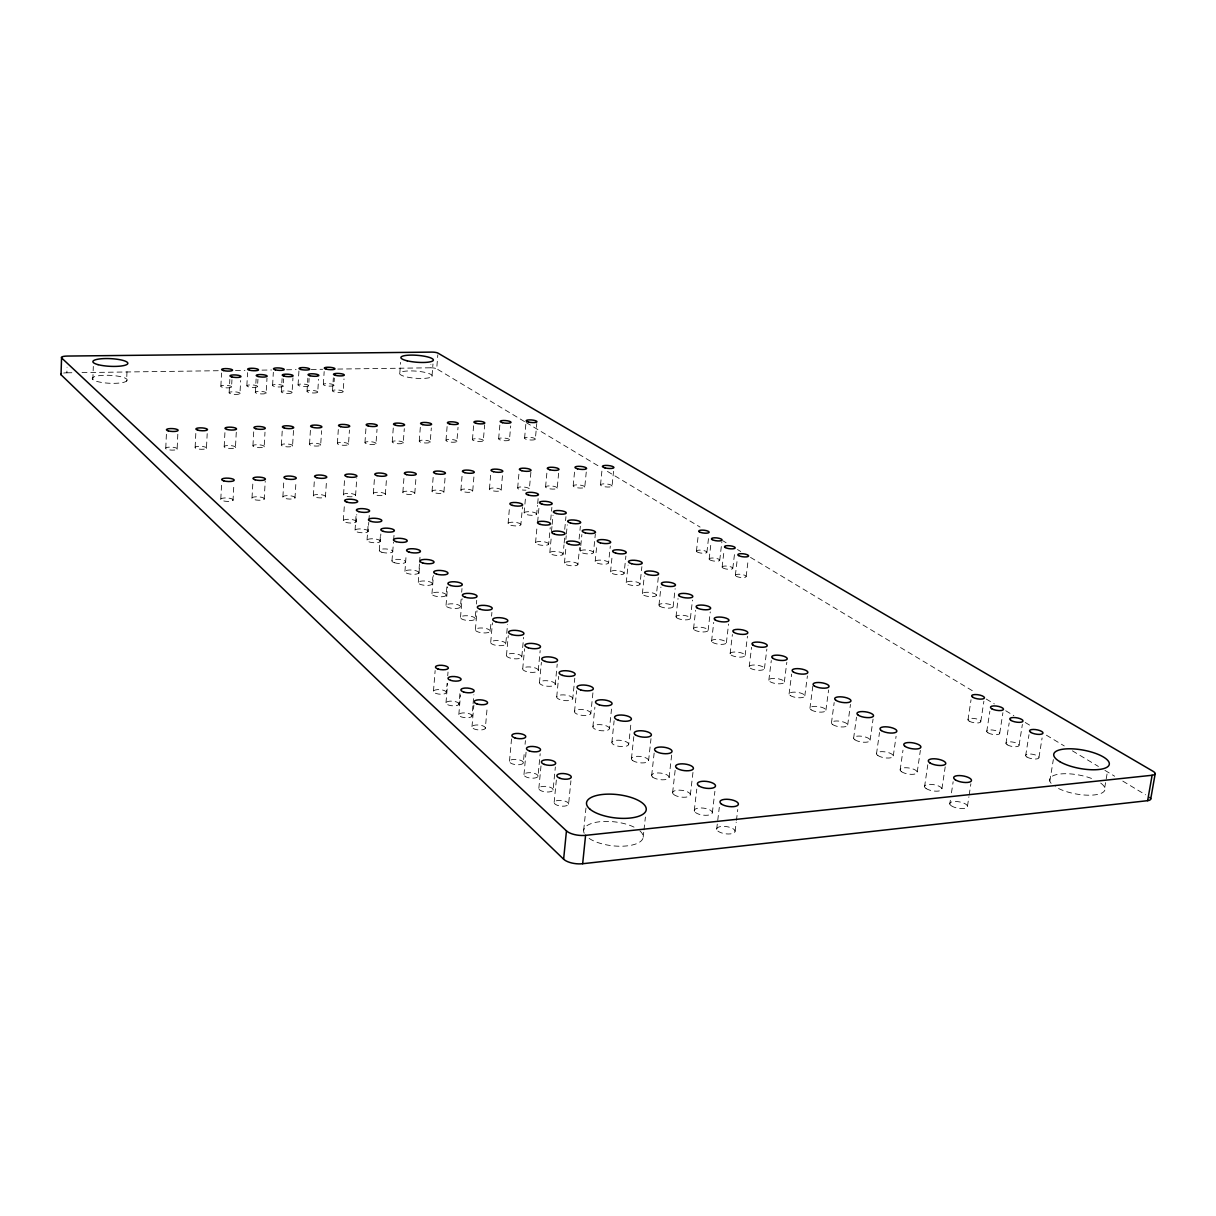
<?xml version="1.0" encoding="UTF-8"?>
<svg xmlns="http://www.w3.org/2000/svg" width="1216" height="1216" viewBox="0 0 1216 1216"><rect width="100%" height="100%" fill="white"/><g stroke="black" fill="none" stroke-linecap="round" stroke-linejoin="round"><path stroke-width="0.75" stroke-dasharray="5 3.75" d="M63.642 373.038A7.98 1.794 2.5 0 1 66.865 372.81L67.047 367.217M92.842 379.529L93.313 366.411M126.616 381.079A17.465 3.952 2.7 0 0 105.154 375.273A17.465 3.952 2.7 0 0 97.447 381.566A17.465 3.952 2.7 0 0 126.616 381.079L127.133 367.977M165.771 448.005L166.44 433.124M177.126 449.236A5.852 1.49 2.9 0 0 169.799 447.108A5.852 1.49 2.9 0 0 167.413 449.51A5.852 1.49 2.9 0 0 177.126 449.236L177.901 432.501M195.138 447.184L195.867 432.394M206.446 448.415A5.806 1.474 3 0 0 199.09 446.302A5.806 1.474 3 0 0 196.84 448.689A5.806 1.474 3 0 0 206.446 448.415L207.191 433.626M220.871 386.019L221.555 373.008M220.81 499.001L221.662 482.767M224.2 446.378L224.975 431.665M229.155 392.51L229.854 379.377M231.557 387.159A5.487 1.246 3.4 0 0 224.55 385.305A5.487 1.246 3.4 0 0 222.528 387.311A5.487 1.246 3.4 0 0 231.557 387.159L231.952 379.711M235.448 447.61A5.776 1.459 3.2 0 0 228.061 445.512A5.776 1.459 3.2 0 0 225.948 447.868A5.776 1.459 3.2 0 0 235.448 447.61L236.345 431.042M233.031 500.338A6.262 1.718 3.1 0 0 225.006 497.937A6.262 1.718 3.1 0 0 222.71 500.734A6.262 1.718 3.1 0 0 233.031 500.338L233.898 484.105M239.962 393.665A5.533 1.277 3.4 0 0 232.864 391.78A5.533 1.277 3.4 0 0 230.842 393.832A5.533 1.277 3.4 0 0 239.962 393.665L240.662 380.532M246.863 385.578L247.578 372.628M255.36 392.054L256.105 378.982M252.943 445.588L253.764 430.95M257.503 386.718A5.442 1.246 3.5 0 0 250.481 384.879A5.442 1.246 3.5 0 0 248.566 386.87A5.442 1.246 3.5 0 0 257.503 386.718L257.929 379.316M252.016 497.83L252.928 481.688M266.122 393.194A5.502 1.262 3.6 0 0 259.008 391.309A5.502 1.262 3.6 0 0 257.108 393.361A5.502 1.262 3.6 0 0 266.122 393.194L266.988 378.252M264.161 446.804A5.73 1.444 3.4 0 0 256.743 444.722A5.73 1.444 3.4 0 0 254.752 447.062A5.73 1.444 3.4 0 0 264.161 446.804L264.997 432.151M264.191 499.168A6.217 1.702 3.3 0 0 256.135 496.782A6.217 1.702 3.3 0 0 253.977 499.563A6.217 1.702 3.3 0 0 264.191 499.168L265.225 481.232M272.597 385.153L273.342 372.263M281.322 391.582L282.097 378.571M283.206 386.278A5.411 1.231 3.7 0 0 276.154 384.454A5.411 1.231 3.7 0 0 274.345 386.43A5.411 1.231 3.7 0 0 283.206 386.278L283.647 378.921M281.398 444.798L282.264 430.236M282.887 496.675L283.845 480.624M292.053 392.722A5.472 1.262 3.7 0 0 284.894 390.853A5.472 1.262 3.7 0 0 283.115 392.89A5.472 1.262 3.7 0 0 292.053 392.722L292.95 377.857M292.554 446.014A5.7 1.429 3.6 0 0 285.106 443.931A5.7 1.429 3.6 0 0 283.252 446.272A5.7 1.429 3.6 0 0 292.554 446.014L293.558 429.613M298.087 384.727L298.984 370.074M294.986 498.013A6.171 1.687 3.5 0 0 286.9 495.642A6.171 1.687 3.5 0 0 284.894 498.393A6.171 1.687 3.5 0 0 294.986 498.013L295.974 481.962M307.04 391.126L307.846 378.176M308.666 385.852A5.381 1.216 3.8 0 0 301.583 384.028A5.381 1.216 3.8 0 0 299.881 386.004A5.381 1.216 3.8 0 0 308.666 385.852L309.122 378.526M309.548 444.022L310.46 429.522M317.726 392.266A5.442 1.246 3.9 0 0 310.551 390.397A5.442 1.246 3.9 0 0 308.864 392.418A5.442 1.246 3.9 0 0 317.726 392.266L318.546 379.301M313.394 495.535L314.412 479.575M323.35 384.317L324.17 371.549M320.659 445.223A5.654 1.414 3.8 0 0 313.181 443.171A5.654 1.414 3.8 0 0 311.448 445.482A5.654 1.414 3.8 0 0 320.659 445.223L321.602 430.722M325.447 496.873A6.141 1.672 3.7 0 0 317.33 494.502A6.141 1.672 3.7 0 0 315.476 497.253A6.141 1.672 3.7 0 0 325.447 496.873L326.496 480.898M332.515 390.67L333.351 377.781M333.868 385.426A5.35 1.216 4 0 0 326.77 383.618A5.35 1.216 4 0 0 325.174 385.578A5.35 1.216 4 0 0 333.868 385.426L334.354 378.13M337.394 443.247L338.367 428.838M343.155 391.795A5.411 1.231 4 0 0 335.95 389.956A5.411 1.231 4 0 0 334.385 391.962A5.411 1.231 4 0 0 343.155 391.795L344.006 378.906M343.55 494.41L344.63 478.542M343.338 520.448L344.462 503.986M348.475 444.448A5.624 1.414 4 0 0 340.966 442.396A5.624 1.414 4 0 0 339.355 444.706A5.624 1.414 4 0 0 348.475 444.448L349.448 430.023M355.558 495.733A6.095 1.657 4 0 0 347.411 493.392A6.095 1.657 4 0 0 345.694 496.113A6.095 1.657 4 0 0 355.558 495.733L356.774 478.086M355.042 530.115L356.197 513.471M356.258 521.877A6.566 1.854 3.9 0 0 347.487 519.293A6.566 1.854 3.9 0 0 345.648 522.333A6.566 1.854 3.9 0 0 356.258 521.877L356.759 514.566M364.967 442.487L365.97 428.138M367.034 540.026L368.235 523.199M368.114 531.574A6.642 1.9 4 0 0 359.206 528.914A6.642 1.9 4 0 0 357.398 532.061A6.642 1.9 4 0 0 368.114 531.574L368.782 522.318M368.904 520.478L369.436 513.076M375.987 443.673A5.594 1.398 4.2 0 0 368.478 441.636A5.594 1.398 4.2 0 0 366.974 443.931A5.594 1.398 4.2 0 0 375.987 443.673L377.021 429.324M373.388 493.301L374.513 477.508M379.346 550.21L380.578 533.17M380.289 541.515A6.734 1.946 4.1 0 0 371.23 538.794A6.734 1.946 4.1 0 0 369.451 542.017A6.734 1.946 4.1 0 0 380.289 541.515L380.836 534.022M385.335 494.608A6.065 1.642 4.2 0 0 377.158 492.282A6.065 1.642 4.2 0 0 375.577 494.988A6.065 1.642 4.2 0 0 385.335 494.608L386.49 478.815M392.251 441.727L393.315 427.454M399.821 372.978L400.596 362.368M391.978 560.652L393.482 542.245M393.634 540.345L394.197 532.775M403.241 442.913A5.563 1.383 4.3 0 0 395.686 440.891A5.563 1.383 4.3 0 0 394.303 443.171A5.563 1.383 4.3 0 0 403.241 442.913L404.305 428.64M402.876 492.206L404.062 476.49M404.943 571.368L406.129 555.15M414.778 493.498A6.019 1.611 4.4 0 0 406.57 491.188A6.019 1.611 4.4 0 0 405.126 493.878A6.019 1.611 4.4 0 0 414.778 493.498L415.978 477.797M419.262 440.982L420.356 426.786M337.774 369.071L430.616 367.794L430.89 364.314M431.999 376.367A16.294 3.572 4.5 0 0 409.701 370.91A16.294 3.572 4.5 0 0 405.992 376.793A16.294 3.572 4.5 0 0 431.999 376.367L432.972 363.979M418.76 572.934A6.992 2.113 4.4 0 0 409.23 570.015A6.992 2.113 4.4 0 0 407.573 573.526A6.992 2.113 4.4 0 0 418.76 572.934L419.459 564.042M419.596 562.263L420.143 555.15M418.274 582.388L419.535 566.2M430.206 442.153A5.533 1.368 4.5 0 0 422.636 440.146A5.533 1.368 4.5 0 0 421.359 442.411A5.533 1.368 4.5 0 0 430.206 442.153L431.315 427.956M524.506 421.572L436.711 368.813L437.806 354.859M432.06 491.112L433.291 475.486M432.273 583.969A7.083 2.158 4.5 0 0 422.575 580.99A7.083 2.158 4.5 0 0 420.964 584.607A7.083 2.158 4.5 0 0 432.273 583.969L432.85 576.779M431.969 593.712L433.428 575.502M445.998 440.238L447.138 426.117M443.886 492.404A5.989 1.596 4.6 0 0 435.662 490.109A5.989 1.596 4.6 0 0 434.355 492.769A5.989 1.596 4.6 0 0 443.886 492.404L445.147 476.778M433.474 691.174L435.146 670.533M456.882 441.408A5.502 1.353 4.7 0 0 449.297 439.417A5.502 1.353 4.7 0 0 448.142 441.666A5.502 1.353 4.7 0 0 456.882 441.408L458.037 427.287M446.166 595.308A7.19 2.219 4.6 0 0 436.301 592.253A7.19 2.219 4.6 0 0 434.735 595.977A7.19 2.219 4.6 0 0 446.166 595.308L446.91 586.203M446.044 605.34L447.549 586.902M460.91 490.033L462.186 474.498M446.318 692.664A6.49 2.28 4.6 0 0 437.38 689.639A6.49 2.28 4.6 0 0 435.982 693.47A6.49 2.28 4.6 0 0 446.318 692.664L447.093 683.286M447.716 675.777L448.02 672.022M445.998 702.711L447.61 683.346M472.462 439.508L473.632 425.448M460.454 606.982A7.281 2.295 4.7 0 0 450.391 603.835A7.281 2.295 4.7 0 0 448.886 607.681A7.281 2.295 4.7 0 0 460.454 606.982L461.062 599.594M461.685 592.222L461.989 588.544M460.514 617.302L462.08 598.637M472.69 491.325A5.958 1.581 4.8 0 0 464.436 489.045A5.958 1.581 4.8 0 0 463.25 491.69A5.958 1.581 4.8 0 0 472.69 491.325L473.997 475.79M459.01 704.231A6.566 2.326 4.8 0 0 449.935 701.146A6.566 2.326 4.8 0 0 448.567 705.067A6.566 2.326 4.8 0 0 459.01 704.231L459.891 693.667M458.827 714.552L460.499 694.959M483.299 440.678A5.472 1.338 4.8 0 0 475.699 438.687A5.472 1.338 4.8 0 0 474.65 440.922A5.472 1.338 4.8 0 0 483.299 440.678L484.652 424.855M475.137 618.974A7.387 2.356 4.8 0 0 464.892 615.752A7.387 2.356 4.8 0 0 463.433 619.704A7.387 2.356 4.8 0 0 475.137 618.974L475.775 611.496M476.414 604.033L476.733 600.294M475.395 629.614L477.022 610.706M489.44 488.969L490.899 471.975M472.006 716.087A6.658 2.386 4.9 0 0 462.779 712.926A6.658 2.386 4.9 0 0 461.457 716.954A6.658 2.386 4.9 0 0 472.006 716.087L472.933 705.402M473.085 703.623L473.86 694.716M471.99 726.682L473.875 705.082M498.651 438.778L499.867 424.794M501.174 490.246A5.913 1.566 5 0 0 492.89 487.981A5.913 1.566 5 0 0 491.842 490.61A5.913 1.566 5 0 0 501.174 490.246L502.497 475.137M490.23 631.302A7.494 2.417 5 0 0 479.803 628.003A7.494 2.417 5 0 0 478.405 632.077A7.494 2.417 5 0 0 490.23 631.302L490.899 623.747M491.568 616.178L491.902 612.393M490.717 642.276L492.434 622.835M509.458 439.934A5.442 1.322 5 0 0 501.828 437.973A5.442 1.322 5 0 0 500.886 440.177A5.442 1.322 5 0 0 509.458 439.934L510.69 425.95M485.351 728.247A6.734 2.447 5 0 0 475.973 725.01A6.734 2.447 5 0 0 474.696 729.159A6.734 2.447 5 0 0 485.351 728.247L487.251 706.648M508.09 523.366L509.519 507.194M517.666 487.92L519.004 472.887M505.78 643.994A7.6 2.493 5.1 0 0 495.14 640.619A7.6 2.493 5.1 0 0 493.818 644.814A7.6 2.493 5.1 0 0 505.78 643.994L506.57 635.162M506.738 633.384L507.528 624.553M524.598 438.064L525.844 424.141M506.494 655.302L508.273 635.618M520.858 524.78A6.445 1.794 5.1 0 0 511.799 522.211A6.445 1.794 5.1 0 0 510.75 525.236A6.445 1.794 5.1 0 0 520.858 524.78L522.485 506.798M524.126 512.818L525.57 496.903M530.89 472.279L529.34 489.182A5.882 1.55 5.2 0 0 523.017 486.962A5.882 1.55 5.2 0 0 517.818 488.467A5.882 1.55 5.2 0 0 525.95 490.17M535.344 439.219A5.426 1.307 5.1 0 0 527.698 437.258A5.426 1.307 5.1 0 0 526.862 439.462A5.426 1.307 5.1 0 0 535.344 439.219L536.773 423.548M509.489 761.231L511.526 738.963M521.786 657.066A7.706 2.569 5.3 0 0 510.933 653.585A7.706 2.569 5.3 0 0 509.686 657.932A7.706 2.569 5.3 0 0 521.786 657.066L523.61 637.366M536.682 514.201A6.323 1.733 5.2 0 0 527.744 511.708A6.323 1.733 5.2 0 0 526.786 514.626A6.323 1.733 5.2 0 0 536.682 514.201L537.502 505.354M537.67 503.591L538.156 498.286M522.728 668.739L524.582 648.782M535.542 542.701L537.077 526.148M537.639 522.059L539.129 505.978M545.574 486.871L546.972 471.93M523.336 762.888A6.977 2.63 5.5 0 0 513.502 759.422A6.977 2.63 5.5 0 0 512.377 763.891A6.977 2.63 5.5 0 0 523.336 762.888L524.37 751.746M525.069 744.314L525.418 740.605M523.974 774.592L526.087 752.05M550.696 519.886L551.882 507.376M548.659 544.145A6.612 1.885 5.4 0 0 539.296 541.47A6.612 1.885 5.4 0 0 538.354 544.662A6.612 1.885 5.4 0 0 548.659 544.145L550.225 527.592M538.262 670.533A7.828 2.645 5.5 0 0 527.212 666.961A7.828 2.645 5.5 0 0 526.026 671.445A7.828 2.645 5.5 0 0 538.262 670.533L540.162 650.56M551.486 531.529L552.003 526.118M552.17 524.309L553.037 515.265M549.799 552.733L551.395 535.998M557.202 488.133A5.852 1.535 5.3 0 0 548.887 485.898A5.852 1.535 5.3 0 0 548.082 488.482A5.852 1.535 5.3 0 0 557.202 488.133L558.63 473.191M539.478 682.571L541.394 662.355M538.019 776.264A7.083 2.706 5.6 0 0 528.018 772.738A7.083 2.706 5.6 0 0 526.938 777.313A7.083 2.706 5.6 0 0 538.019 776.264L540.178 753.722M538.855 788.318L541.074 765.259M564.726 529.34L565.942 516.678M563.099 554.207A6.688 1.93 5.5 0 0 553.569 551.471A6.688 1.93 5.5 0 0 552.672 554.739A6.688 1.93 5.5 0 0 563.099 554.207L563.996 544.905M564.163 543.05L564.71 537.472M565.866 539.418L566.215 535.754M566.398 533.93L567.279 524.795M564.437 563.023L566.063 546.09M573.192 485.838L574.636 470.972M555.256 684.41A7.95 2.721 5.6 0 0 543.962 680.732A7.95 2.721 5.6 0 0 542.868 685.353A7.95 2.721 5.6 0 0 555.256 684.41L557.217 664.164M556.73 696.844L558.722 676.339M553.098 790.02A7.174 2.766 5.8 0 0 542.914 786.387A7.174 2.766 5.8 0 0 541.91 791.114A7.174 2.766 5.8 0 0 553.098 790.02L555.347 766.962M579.105 539.038L580.351 526.224M584.774 487.099A5.822 1.52 5.5 0 0 576.43 484.88A5.822 1.52 5.5 0 0 575.746 487.449A5.822 1.52 5.5 0 0 584.774 487.099L586.416 470.364M554.146 802.408L556.442 779.076M577.904 564.528A6.779 1.976 5.6 0 0 568.222 561.731A6.779 1.976 5.6 0 0 567.386 565.09A6.779 1.976 5.6 0 0 577.904 564.528L579.576 547.595M580.245 551.198L580.61 547.504M580.792 545.65L581.886 534.554M572.766 698.698A8.071 2.812 5.8 0 0 561.245 694.929A8.071 2.812 5.8 0 0 560.226 699.717A8.071 2.812 5.8 0 0 572.766 698.698L574.803 678.194M574.53 711.558L576.612 690.764M593.469 552.672A6.658 1.915 5.7 0 0 583.923 549.951A6.658 1.915 5.7 0 0 583.178 553.204A6.658 1.915 5.7 0 0 593.469 552.672L595.323 534.174M600.522 484.819L601.996 470.03M568.586 804.141A7.281 2.842 6 0 0 558.22 800.432A7.281 2.842 6 0 0 557.278 805.281A7.281 2.842 6 0 0 568.586 804.141L570.927 780.809M595.171 561.412L596.874 544.586M612.043 486.081A5.806 1.505 5.7 0 0 603.683 483.862A5.806 1.505 5.7 0 0 603.106 486.415A5.806 1.505 5.7 0 0 612.043 486.081L613.548 471.276M590.824 713.458A8.208 2.903 6 0 0 579.059 709.566A8.208 2.903 6 0 0 578.132 714.522A8.208 2.903 6 0 0 590.824 713.458L592.967 692.39M608.578 562.902A6.749 1.961 5.8 0 0 598.865 560.135A6.749 1.961 5.8 0 0 598.181 563.464A6.749 1.961 5.8 0 0 608.578 562.902L610.31 546.075M592.891 726.727L594.898 707.165M583.71 830.057L585.975 808.032M610.508 571.9L612.286 554.557M624.082 573.42A6.84 2.006 6 0 0 614.202 570.562A6.84 2.006 6 0 0 613.594 573.998A6.84 2.006 6 0 0 624.082 573.42L625.906 556.062M609.459 728.673A8.345 2.994 6.2 0 0 597.451 724.675A8.345 2.994 6.2 0 0 596.615 729.798A8.345 2.994 6.2 0 0 609.459 728.673L611.511 709.095M626.225 582.662L628.079 565.106M611.861 742.414L614.126 720.754M640.011 584.197A6.931 2.067 6.1 0 0 629.949 581.294A6.931 2.067 6.1 0 0 629.402 584.82A6.931 2.067 6.1 0 0 640.011 584.197L641.881 566.641M642.382 593.712L644.282 575.943M628.702 744.39A8.482 3.086 6.5 0 0 616.436 740.27A8.482 3.086 6.5 0 0 615.706 745.56A8.482 3.086 6.5 0 0 628.702 744.39L631.028 722.73M631.438 758.602L633.81 736.638M656.351 595.278A7.022 2.113 6.3 0 0 646.106 592.283A7.022 2.113 6.3 0 0 645.635 595.916A7.022 2.113 6.3 0 0 656.351 595.278L658.282 577.509M658.981 605.051L660.942 587.07M648.584 760.623L651.001 738.659M643.173 837.262L643.781 831.759M643.978 829.92L645.407 817.046M651.685 775.322L654.147 753.038M673.147 606.647L675.138 588.666M676.02 616.71L678.057 598.515M669.119 777.404L671.642 755.106M696.434 551.122L698.303 534.721M690.399 618.336L692.466 600.126M672.615 792.634L675.184 770.017M693.546 628.702L695.658 610.28M706.906 552.277L708.791 535.861M709.156 559.01L711.056 542.473M708.138 630.359L710.266 611.922M690.369 794.747L692.998 772.13M719.735 560.196L721.878 541.804M711.573 641.03L713.746 622.364M722.122 567.082L724.082 550.377M694.275 810.525L696.783 789.108M732.822 568.267L734.798 551.562M726.378 642.717L728.582 624.051M735.361 575.305L737.367 558.448M730.117 653.706L732.397 634.524M712.348 812.698L714.902 791.266M746.168 576.506L748.19 559.649M716.695 829.069L719.31 807.318M745.134 655.424L747.46 636.226M749.193 666.763L751.564 647.322M735.087 831.288L736.212 822.214M736.425 820.405L737.762 809.522M764.454 668.511L766.855 649.07M768.846 680.2L771.294 660.516M784.335 681.978L786.828 662.279M789.078 694.047L791.631 674.09M804.81 695.856L807.409 675.898M809.932 708.32L812.82 686.25M825.922 710.159L828.613 689.943M831.44 723.018L834.176 702.529M847.689 724.918L850.47 704.414M853.617 738.188L856.505 717.151M870.139 740.118L873.058 719.066M876.508 753.859L879.502 732.503M893.304 755.82L896.086 736.242M900.144 770.017L902.986 750.181M917.229 772.023L920.375 750.378M924.555 786.722L927.793 764.758M941.944 788.774L945.212 766.81M949.802 803.974L950.35 800.265M951.474 792.847L953.146 781.706M967.982 719.887L971.037 699.747M967.48 806.071L968.909 796.799M969.182 794.93L970.885 783.788M980.81 721.377L983.896 701.222M986.738 731.546L989.87 711.193M999.734 733.05L1002.911 712.698M1005.951 743.493L1009.174 722.912M1019.114 745.028L1022.382 724.432M1025.65 755.729L1029.01 734.662M1038.981 757.279L1042.097 737.96M1049.818 781.128L1053.345 759.544M1104.736 787.573L1107.502 771.37M66.865 372.81L74.434 372.704M82.019 372.598L218.424 370.713M235.478 370.485L244.948 370.348M262.002 370.12L271.472 369.983M286.626 369.786L296.096 369.649M311.25 369.436L322.62 369.284M526.133 422.545L600.917 467.491M607.422 471.398L700.097 527.09M722.851 540.77L726.104 542.716M737.489 549.556L740.742 551.517M750.5 557.384L973.226 691.235M986.237 699.048L994.369 703.927M1005.754 710.767L1013.87 715.662M1025.255 722.502L1031.761 726.408M1046.398 735.194L1064.274 745.94M1072.406 750.834L1098.413 766.46M1104.918 770.366L1114.677 776.234M1122.809 781.113L1145.563 794.793M639.859 830.847A29.944 12.008 6.7 0 1 626.833 845.91A29.944 12.008 6.7 0 1 586.69 836.502M584.197 833.264A29.944 12.008 6.7 0 1 599.549 821.758A29.944 12.008 6.7 0 1 634.661 827.442M1100.708 783.104A28.135 9.576 10.6 0 1 1093.108 795.051A28.135 9.576 10.6 0 1 1055.214 786.691M1051.11 783.302A28.135 9.576 10.6 0 1 1061.446 773.878A28.135 9.576 10.6 0 1 1094.765 779.775M430.616 367.794A4.697 1.018 4.6 0 1 436.711 368.813M694.458 629.964A7.342 2.295 6.8 0 0 707.089 631.393A7.342 2.295 6.8 0 0 700.963 627.243A7.342 2.295 6.8 0 0 694.458 629.964M811.133 709.84A8.071 2.706 8.1 0 0 824.98 711.421A8.071 2.706 8.1 0 0 817.684 706.481A8.071 2.706 8.1 0 0 811.133 709.84M659.817 606.252A7.129 2.174 6.4 0 0 672.083 607.62A7.129 2.174 6.4 0 0 666.277 603.698A7.129 2.174 6.4 0 0 659.817 606.252M790.233 695.522A7.934 2.63 7.8 0 0 803.852 697.087A7.934 2.63 7.8 0 0 796.769 692.284A7.934 2.63 7.8 0 0 790.233 695.522M731.105 655.059A7.57 2.417 7.2 0 0 744.116 656.534A7.57 2.417 7.2 0 0 737.641 652.141A7.57 2.417 7.2 0 0 731.105 655.059M381.824 552.246A6.81 1.991 4.2 0 0 392.783 551.714A6.81 1.991 4.2 0 0 383.572 548.933A6.81 1.991 4.2 0 0 381.824 552.246M632.411 760.334A8.634 3.177 6.7 0 0 647.246 762.067A8.634 3.177 6.7 0 0 640.376 756.458A8.634 3.177 6.7 0 0 632.411 760.334M652.703 777.13A8.786 3.283 7 0 0 667.812 778.909A8.786 3.283 7 0 0 660.698 773.102A8.786 3.283 7 0 0 652.703 777.13M673.694 794.489A8.938 3.405 7.3 0 0 689.062 796.313A8.938 3.405 7.3 0 0 681.705 790.309A8.938 3.405 7.3 0 0 673.694 794.489M695.415 812.455A9.105 3.511 7.6 0 0 711.056 814.325A9.105 3.511 7.6 0 0 703.441 808.108A9.105 3.511 7.6 0 0 695.415 812.455M717.896 831.06A9.272 3.633 7.9 0 0 733.826 832.96A9.272 3.633 7.9 0 0 725.952 826.53A9.272 3.633 7.9 0 0 717.896 831.06M951.383 805.843A8.998 3.238 9.9 0 0 966.69 807.637A8.998 3.238 9.9 0 0 957.858 801.648A8.998 3.238 9.9 0 0 951.383 805.843M926.075 788.515A8.816 3.146 9.5 0 0 941.123 790.278A8.816 3.146 9.5 0 0 932.566 784.487A8.816 3.146 9.5 0 0 926.075 788.515M901.588 771.75A8.649 3.055 9.2 0 0 916.378 773.482A8.649 3.055 9.2 0 0 908.109 767.874A8.649 3.055 9.2 0 0 901.588 771.75M877.891 755.531A8.497 2.964 8.9 0 0 892.422 757.218A8.497 2.964 8.9 0 0 884.412 751.792A8.497 2.964 8.9 0 0 877.891 755.531M854.939 739.814A8.345 2.873 8.6 0 0 869.242 741.471A8.345 2.873 8.6 0 0 861.475 736.212A8.345 2.873 8.6 0 0 854.939 739.814M832.702 724.599A8.208 2.797 8.3 0 0 846.762 726.21A8.208 2.797 8.3 0 0 839.238 721.118A8.208 2.797 8.3 0 0 832.702 724.599M712.53 642.337A7.448 2.356 7 0 0 725.344 643.781A7.448 2.356 7 0 0 719.051 639.525A7.448 2.356 7 0 0 712.53 642.337M676.902 617.941A7.235 2.234 6.6 0 0 689.335 619.339A7.235 2.234 6.6 0 0 683.392 615.311A7.235 2.234 6.6 0 0 676.902 617.941M769.941 681.629A7.813 2.554 7.6 0 0 783.347 683.164A7.813 2.554 7.6 0 0 776.477 678.513A7.813 2.554 7.6 0 0 769.941 681.629M750.242 668.146A7.676 2.493 7.4 0 0 763.45 669.651A7.676 2.493 7.4 0 0 756.778 665.137A7.676 2.493 7.4 0 0 750.242 668.146M1026.942 757.051A6.81 2.28 10 0 0 1038.479 758.389A6.81 2.28 10 0 0 1031.533 754.102A6.81 2.28 10 0 0 1026.942 757.051M1007.198 744.785A6.703 2.234 9.8 0 0 1018.598 746.092A6.703 2.234 9.8 0 0 1011.818 741.912A6.703 2.234 9.8 0 0 1007.198 744.785M987.954 732.807A6.612 2.174 9.6 0 0 999.202 734.099A6.612 2.174 9.6 0 0 992.575 730.01A6.612 2.174 9.6 0 0 987.954 732.807M969.152 721.118A6.521 2.128 9.3 0 0 980.263 722.395A6.521 2.128 9.3 0 0 973.803 718.398A6.521 2.128 9.3 0 0 969.152 721.118M697.102 551.942A5.274 1.474 6.5 0 0 706.162 552.93A5.274 1.474 6.5 0 0 701.769 550.225A5.274 1.474 6.5 0 0 697.102 551.942M709.825 559.862A5.32 1.505 6.6 0 0 718.99 560.865A5.32 1.505 6.6 0 0 714.506 558.098A5.32 1.505 6.6 0 0 709.825 559.862M722.821 567.933A5.381 1.535 6.7 0 0 732.078 568.951A5.381 1.535 6.7 0 0 727.502 566.139A5.381 1.535 6.7 0 0 722.821 567.933M736.075 576.186A5.442 1.566 6.9 0 0 745.438 577.22A5.442 1.566 6.9 0 0 740.772 574.332A5.442 1.566 6.9 0 0 736.075 576.186M394.531 562.75A6.901 2.052 4.3 0 0 405.597 562.172A6.901 2.052 4.3 0 0 396.234 559.33A6.901 2.052 4.3 0 0 394.531 562.75"/><path stroke-width="1.5" d="M61.028 374.741L61.56 357.914A7.995 1.748 2.6 0 1 67.412 356.06L431.832 352.108A4.697 0.988 4.6 0 1 437.942 353.111L1153.285 771.43A8.558 2.812 10.9 0 1 1152.114 775.261L1147.63 800.675L582.662 863.725A14.273 5.898 6.4 0 1 563.616 859.195L61.028 374.741A7.98 1.794 2.5 0 1 61.469 373.601M563.616 859.195L566.458 830.893L61.56 357.914M582.662 863.725L585.58 835.346L1152.114 775.261M1150.716 799.034L1155.2 773.665M585.58 835.346A14.318 5.746 6.3 0 1 566.458 830.893M1149.728 797.392A8.527 2.888 11.1 0 1 1147.63 800.675M696.996 607.833A7.357 2.234 6.7 0 0 709.658 609.246A7.357 2.234 6.7 0 0 703.502 605.188A7.357 2.234 6.7 0 0 696.996 607.833M511.799 634.6A7.737 2.493 5.3 0 0 523.929 633.779A7.737 2.493 5.3 0 0 513.046 630.374A7.737 2.493 5.3 0 0 511.799 634.6M577.554 468.829A5.837 1.474 5.5 0 0 586.598 468.51A5.837 1.474 5.5 0 0 578.238 466.321A5.837 1.474 5.5 0 0 577.554 468.829M226.921 429.446A5.791 1.414 3.3 0 0 236.451 429.202A5.791 1.414 3.3 0 0 229.034 427.15A5.791 1.414 3.3 0 0 226.921 429.446M326.238 369.132A5.366 1.17 4 0 0 334.947 369.01A5.366 1.17 4 0 0 327.834 367.232A5.366 1.17 4 0 0 326.238 369.132M309.913 375.744A5.457 1.216 3.9 0 0 318.79 375.607A5.457 1.216 3.9 0 0 311.6 373.783A5.457 1.216 3.9 0 0 309.913 375.744M814.264 685.9A8.086 2.645 8 0 0 828.157 687.481A8.086 2.645 8 0 0 820.815 682.647A8.086 2.645 8 0 0 814.264 685.9M275.318 369.831A5.426 1.201 3.7 0 0 284.194 369.71A5.426 1.201 3.7 0 0 277.111 367.901A5.426 1.201 3.7 0 0 275.318 369.831M662.173 584.638A7.144 2.113 6.4 0 0 674.485 586.006A7.144 2.113 6.4 0 0 668.663 582.175A7.144 2.113 6.4 0 0 662.173 584.638M422.742 424.627A5.548 1.322 4.5 0 0 431.589 424.399A5.548 1.322 4.5 0 0 424.004 422.438A5.548 1.322 4.5 0 0 422.742 424.627M647.946 574.56A7.053 2.052 6.2 0 0 658.677 573.952A7.053 2.052 6.2 0 0 648.402 571.018A7.053 2.052 6.2 0 0 647.946 574.56M395.626 425.296A5.578 1.338 4.3 0 0 404.578 425.068A5.578 1.338 4.3 0 0 397.009 423.092A5.578 1.338 4.3 0 0 395.626 425.296M631.621 563.707A6.946 2.006 6.1 0 0 642.246 563.13A6.946 2.006 6.1 0 0 632.153 560.272A6.946 2.006 6.1 0 0 631.621 563.707M368.235 425.965A5.609 1.353 4.2 0 0 377.279 425.737A5.609 1.353 4.2 0 0 369.74 423.746A5.609 1.353 4.2 0 0 368.235 425.965M615.737 553.128A6.855 1.946 5.9 0 0 626.27 552.596A6.855 1.946 5.9 0 0 616.345 549.799A6.855 1.946 5.9 0 0 615.737 553.128M340.571 426.649A5.639 1.368 4 0 0 349.691 426.421A5.639 1.368 4 0 0 342.182 424.414A5.639 1.368 4 0 0 340.571 426.649M600.278 542.838A6.764 1.9 5.8 0 0 610.69 542.321A6.764 1.9 5.8 0 0 600.947 539.6A6.764 1.9 5.8 0 0 600.278 542.838M312.603 427.333A5.67 1.383 3.8 0 0 321.83 427.105A5.67 1.383 3.8 0 0 314.336 425.083A5.67 1.383 3.8 0 0 312.603 427.333M793.242 671.901A7.965 2.569 7.7 0 0 806.907 673.466A7.965 2.569 7.7 0 0 799.794 668.77A7.965 2.569 7.7 0 0 793.242 671.901M544.479 764.454A7.205 2.706 5.8 0 0 555.697 763.405A7.205 2.706 5.8 0 0 545.482 759.848A7.205 2.706 5.8 0 0 544.479 764.454M335.479 375.364A5.426 1.201 4 0 0 344.265 375.227A5.426 1.201 4 0 0 337.045 373.403A5.426 1.201 4 0 0 335.479 375.364M772.844 658.327A7.828 2.493 7.5 0 0 786.296 659.847A7.828 2.493 7.5 0 0 779.395 655.302A7.828 2.493 7.5 0 0 772.844 658.327M569.392 544.342A6.794 1.93 5.6 0 0 579.941 543.826A6.794 1.93 5.6 0 0 570.228 541.074A6.794 1.93 5.6 0 0 569.392 544.342M300.899 369.482A5.396 1.186 3.9 0 0 309.685 369.36A5.396 1.186 3.9 0 0 302.602 367.566A5.396 1.186 3.9 0 0 300.899 369.482M554.633 534.234A6.718 1.885 5.5 0 0 565.06 533.748A6.718 1.885 5.5 0 0 555.514 531.058A6.718 1.885 5.5 0 0 554.633 534.234M495.854 621.786A7.615 2.432 5.1 0 0 507.847 621.011A7.615 2.432 5.1 0 0 497.177 617.682A7.615 2.432 5.1 0 0 495.854 621.786M549.83 469.771A5.867 1.49 5.3 0 0 558.98 469.452A5.867 1.49 5.3 0 0 550.635 467.248A5.867 1.49 5.3 0 0 549.83 469.771M521.816 470.714A5.898 1.505 5.1 0 0 531.058 470.394A5.898 1.505 5.1 0 0 522.728 468.19A5.898 1.505 5.1 0 0 521.816 470.714M480.381 609.338A7.509 2.356 5 0 0 492.237 608.608A7.509 2.356 5 0 0 481.764 605.37A7.509 2.356 5 0 0 480.381 609.338M604.975 467.886A5.822 1.459 5.7 0 0 613.928 467.582A5.822 1.459 5.7 0 0 605.538 465.409A5.822 1.459 5.7 0 0 604.975 467.886M733.826 632.35A7.585 2.356 7.1 0 0 746.867 633.81A7.585 2.356 7.1 0 0 740.362 629.523A7.585 2.356 7.1 0 0 733.826 632.35M449.57 423.974A5.518 1.322 4.7 0 0 458.326 423.746A5.518 1.322 4.7 0 0 450.726 421.785A5.518 1.322 4.7 0 0 449.57 423.974M528.23 647.794A7.858 2.569 5.4 0 0 540.497 646.942A7.858 2.569 5.4 0 0 529.401 643.431A7.858 2.569 5.4 0 0 528.23 647.794M98.07 364.648A17.495 3.846 2.8 0 0 127.285 364.238A17.495 3.846 2.8 0 0 105.777 358.553A17.495 3.846 2.8 0 0 98.07 364.648M407.178 360.802A16.325 3.481 4.5 0 0 433.246 360.453A16.325 3.481 4.5 0 0 410.886 355.102A16.325 3.481 4.5 0 0 407.178 360.802M589.836 809.066A30.05 11.704 6.6 0 0 641.546 815.07A30.05 11.704 6.6 0 0 617.698 794.626A30.05 11.704 6.6 0 0 589.836 809.066M1059.698 761.596A28.226 9.333 10.4 0 0 1107.366 766.992A28.226 9.333 10.4 0 0 1077.513 749.254A28.226 9.333 10.4 0 0 1059.698 761.596M437.973 669.013A6.521 2.219 4.6 0 0 448.339 668.268A6.521 2.219 4.6 0 0 439.371 665.304A6.521 2.219 4.6 0 0 437.973 669.013M450.619 680.352A6.597 2.265 4.8 0 0 461.092 679.577A6.597 2.265 4.8 0 0 451.987 676.537A6.597 2.265 4.8 0 0 450.619 680.352M463.585 691.98A6.673 2.326 4.9 0 0 474.164 691.159A6.673 2.326 4.9 0 0 464.907 688.058A6.673 2.326 4.9 0 0 463.585 691.98M476.9 703.897A6.764 2.386 5 0 0 487.57 703.046A6.764 2.386 5 0 0 478.162 699.869A6.764 2.386 5 0 0 476.9 703.897M738.538 555.56A5.457 1.52 6.8 0 0 747.916 556.594A5.457 1.52 6.8 0 0 743.219 553.782A5.457 1.52 6.8 0 0 738.538 555.56M725.207 547.504A5.396 1.49 6.7 0 0 734.494 548.522A5.396 1.49 6.7 0 0 729.904 545.771A5.396 1.49 6.7 0 0 725.207 547.504M712.166 539.615A5.335 1.459 6.6 0 0 721.346 540.618A5.335 1.459 6.6 0 0 716.847 537.913A5.335 1.459 6.6 0 0 712.166 539.615M699.367 531.878A5.274 1.444 6.5 0 0 708.457 532.866A5.274 1.444 6.5 0 0 704.049 530.222A5.274 1.444 6.5 0 0 699.367 531.878M231.739 376.914A5.548 1.246 3.4 0 0 240.874 376.778A5.548 1.246 3.4 0 0 233.746 374.923A5.548 1.246 3.4 0 0 231.739 376.914M223.394 370.546A5.487 1.216 3.4 0 0 232.454 370.424A5.487 1.216 3.4 0 0 225.431 368.6A5.487 1.216 3.4 0 0 223.394 370.546M258.05 376.519A5.518 1.231 3.6 0 0 267.094 376.382A5.518 1.231 3.6 0 0 259.95 374.543A5.518 1.231 3.6 0 0 258.05 376.519M249.478 370.181A5.457 1.201 3.6 0 0 258.446 370.059A5.457 1.201 3.6 0 0 251.393 368.25A5.457 1.201 3.6 0 0 249.478 370.181M284.103 376.124A5.487 1.216 3.7 0 0 293.056 375.987A5.487 1.216 3.7 0 0 285.897 374.163A5.487 1.216 3.7 0 0 284.103 376.124M1030.879 732.442A6.825 2.219 9.9 0 0 1042.462 733.78A6.825 2.219 9.9 0 0 1035.454 729.57A6.825 2.219 9.9 0 0 1030.879 732.442M1011.028 720.434A6.734 2.174 9.6 0 0 1022.458 721.742A6.734 2.174 9.6 0 0 1015.634 717.638A6.734 2.174 9.6 0 0 1011.028 720.434M991.663 708.715A6.627 2.128 9.4 0 0 1002.942 710.007A6.627 2.128 9.4 0 0 996.284 706.01A6.627 2.128 9.4 0 0 991.663 708.715M972.77 697.285A6.536 2.082 9.2 0 0 983.911 698.562A6.536 2.082 9.2 0 0 977.406 694.655A6.536 2.082 9.2 0 0 972.77 697.285M358.826 511.662A6.658 1.839 4 0 0 369.573 511.222A6.658 1.839 4 0 0 360.635 508.622A6.658 1.839 4 0 0 358.826 511.662M370.926 521.39A6.749 1.9 4.1 0 0 381.794 520.919A6.749 1.9 4.1 0 0 372.704 518.259A6.749 1.9 4.1 0 0 370.926 521.39M383.359 531.377A6.825 1.946 4.2 0 0 394.334 530.89A6.825 1.946 4.2 0 0 385.092 528.154A6.825 1.946 4.2 0 0 383.359 531.377M396.112 541.637A6.916 1.991 4.3 0 0 407.208 541.105A6.916 1.991 4.3 0 0 397.814 538.308A6.916 1.991 4.3 0 0 396.112 541.637M545.148 661.398A7.98 2.66 5.6 0 0 557.566 660.486A7.98 2.66 5.6 0 0 546.242 656.883A7.98 2.66 5.6 0 0 545.148 661.398M556.168 513.502A6.506 1.763 5.4 0 0 566.291 513.061A6.506 1.763 5.4 0 0 557.019 510.522A6.506 1.763 5.4 0 0 556.168 513.502M409.214 552.155A7.007 2.052 4.4 0 0 420.432 551.608A7.007 2.052 4.4 0 0 410.856 548.75A7.007 2.052 4.4 0 0 409.214 552.155M422.666 562.962A7.098 2.113 4.5 0 0 434.006 562.385A7.098 2.113 4.5 0 0 424.278 559.451A7.098 2.113 4.5 0 0 422.666 562.962M436.498 574.089A7.205 2.174 4.6 0 0 447.959 573.466A7.205 2.174 4.6 0 0 438.049 570.456A7.205 2.174 4.6 0 0 436.498 574.089M450.71 585.504A7.296 2.234 4.7 0 0 462.308 584.85A7.296 2.234 4.7 0 0 452.215 581.78A7.296 2.234 4.7 0 0 450.71 585.504M465.333 597.254A7.402 2.295 4.8 0 0 477.052 596.57A7.402 2.295 4.8 0 0 466.777 593.408A7.402 2.295 4.8 0 0 465.333 597.254M715.145 619.917A7.463 2.295 6.9 0 0 728.004 621.346A7.463 2.295 6.9 0 0 721.666 617.181A7.463 2.295 6.9 0 0 715.145 619.917M679.349 596.068A7.25 2.174 6.5 0 0 691.828 597.466A7.25 2.174 6.5 0 0 685.839 593.53A7.25 2.174 6.5 0 0 679.349 596.068M585.2 532.821A6.673 1.854 5.7 0 0 595.506 532.319A6.673 1.854 5.7 0 0 585.93 529.659A6.673 1.854 5.7 0 0 585.2 532.821M570.502 523.032A6.597 1.809 5.5 0 0 580.716 522.576A6.597 1.809 5.5 0 0 571.292 519.962A6.597 1.809 5.5 0 0 570.502 523.032M562.598 675.412A8.102 2.736 5.8 0 0 575.168 674.47A8.102 2.736 5.8 0 0 563.616 670.761A8.102 2.736 5.8 0 0 562.598 675.412M580.61 689.882A8.238 2.827 6 0 0 593.332 688.879A8.238 2.827 6 0 0 581.522 685.064A8.238 2.827 6 0 0 580.61 689.882M599.184 704.809A8.375 2.918 6.2 0 0 612.074 703.76A8.375 2.918 6.2 0 0 600.005 699.838A8.375 2.918 6.2 0 0 599.184 704.809M618.382 720.237A8.512 3.01 6.4 0 0 631.423 719.127A8.512 3.01 6.4 0 0 619.096 715.084A8.512 3.01 6.4 0 0 618.382 720.237M635.178 734.662A8.664 3.101 6.6 0 0 650.074 736.394A8.664 3.101 6.6 0 0 643.158 730.907A8.664 3.101 6.6 0 0 635.178 734.662M655.591 751.093A8.816 3.207 6.9 0 0 670.746 752.856A8.816 3.207 6.9 0 0 663.602 747.186A8.816 3.207 6.9 0 0 655.591 751.093M676.704 768.071A8.968 3.314 7.2 0 0 692.132 769.88A8.968 3.314 7.2 0 0 684.73 763.998A8.968 3.314 7.2 0 0 676.704 768.071M698.546 785.642A9.135 3.42 7.5 0 0 714.263 787.482A9.135 3.42 7.5 0 0 706.602 781.417A9.135 3.42 7.5 0 0 698.546 785.642M721.179 803.837A9.302 3.542 7.8 0 0 737.17 805.722A9.302 3.542 7.8 0 0 729.235 799.429A9.302 3.542 7.8 0 0 721.179 803.837M955.305 779.806A9.029 3.162 9.7 0 0 970.672 781.599A9.029 3.162 9.7 0 0 961.78 775.732A9.029 3.162 9.7 0 0 955.305 779.806M929.845 762.858A8.846 3.07 9.4 0 0 944.954 764.606A8.846 3.07 9.4 0 0 936.35 758.936A8.846 3.07 9.4 0 0 929.845 762.858M905.221 746.457A8.679 2.979 9.1 0 0 920.056 748.174A8.679 2.979 9.1 0 0 911.742 742.687A8.679 2.979 9.1 0 0 905.221 746.457M881.387 730.588A8.527 2.888 8.8 0 0 895.979 732.275A8.527 2.888 8.8 0 0 887.923 726.955A8.527 2.888 8.8 0 0 881.387 730.588M858.298 715.221A8.375 2.797 8.5 0 0 872.647 716.862A8.375 2.797 8.5 0 0 864.85 711.725A8.375 2.797 8.5 0 0 858.298 715.221M835.939 700.34A8.223 2.721 8.2 0 0 850.06 701.951A8.223 2.721 8.2 0 0 842.49 696.966A8.223 2.721 8.2 0 0 835.939 700.34M542.199 504.214A6.43 1.718 5.3 0 0 552.216 503.789A6.43 1.718 5.3 0 0 543.111 501.296A6.43 1.718 5.3 0 0 542.199 504.214M540.238 524.385A6.627 1.839 5.3 0 0 550.574 523.914A6.627 1.839 5.3 0 0 541.181 521.299A6.627 1.839 5.3 0 0 540.238 524.385M347.016 502.178A6.582 1.794 4 0 0 357.656 501.767A6.582 1.794 4 0 0 348.87 499.214A6.582 1.794 4 0 0 347.016 502.178M753.054 645.149A7.706 2.417 7.3 0 0 766.293 646.638A7.706 2.417 7.3 0 0 759.59 642.23A7.706 2.417 7.3 0 0 753.054 645.149M528.565 495.14A6.338 1.687 5.2 0 0 538.49 494.745A6.338 1.687 5.2 0 0 529.522 492.313A6.338 1.687 5.2 0 0 528.565 495.14M512.514 505.415A6.46 1.748 5.1 0 0 522.652 504.99A6.46 1.748 5.1 0 0 513.562 502.482A6.46 1.748 5.1 0 0 512.514 505.415M255.102 479.788A6.232 1.657 3.4 0 0 265.331 479.438A6.232 1.657 3.4 0 0 257.26 477.082A6.232 1.657 3.4 0 0 255.102 479.788M286.094 478.739A6.186 1.642 3.6 0 0 296.202 478.39A6.186 1.642 3.6 0 0 288.101 476.049A6.186 1.642 3.6 0 0 286.094 478.739M316.722 477.69A6.156 1.626 3.8 0 0 326.724 477.356A6.156 1.626 3.8 0 0 318.592 475.03A6.156 1.626 3.8 0 0 316.722 477.69M347.016 476.672A6.11 1.611 4 0 0 356.896 476.322A6.11 1.611 4 0 0 348.734 474.027A6.11 1.611 4 0 0 347.016 476.672M376.975 475.638A6.08 1.596 4.2 0 0 386.749 475.304A6.08 1.596 4.2 0 0 378.541 473.024A6.08 1.596 4.2 0 0 376.975 475.638M406.585 474.635A6.034 1.581 4.4 0 0 416.252 474.301A6.034 1.581 4.4 0 0 408.029 472.036A6.034 1.581 4.4 0 0 406.585 474.635M435.875 473.647A6.004 1.55 4.6 0 0 445.436 473.313A6.004 1.55 4.6 0 0 437.182 471.063A6.004 1.55 4.6 0 0 435.875 473.647M464.831 472.659A5.974 1.535 4.8 0 0 474.286 472.325A5.974 1.535 4.8 0 0 466.017 470.09A5.974 1.535 4.8 0 0 464.831 472.659M493.483 471.686A5.928 1.52 5 0 0 502.831 471.352A5.928 1.52 5 0 0 494.532 469.133A5.928 1.52 5 0 0 493.483 471.686M528.443 422.028A5.426 1.277 5.1 0 0 536.94 421.815A5.426 1.277 5.1 0 0 529.264 419.885A5.426 1.277 5.1 0 0 528.443 422.028M502.421 422.666A5.457 1.292 5 0 0 510.994 422.454A5.457 1.292 5 0 0 503.348 420.508A5.457 1.292 5 0 0 502.421 422.666M476.125 423.32A5.487 1.307 4.8 0 0 484.804 423.092A5.487 1.307 4.8 0 0 477.158 421.146A5.487 1.307 4.8 0 0 476.125 423.32M284.346 428.032A5.715 1.398 3.7 0 0 293.664 427.804A5.715 1.398 3.7 0 0 286.201 425.767A5.715 1.398 3.7 0 0 284.346 428.032M255.786 428.731A5.746 1.414 3.5 0 0 265.21 428.503A5.746 1.414 3.5 0 0 257.777 426.451A5.746 1.414 3.5 0 0 255.786 428.731M197.752 430.16A5.822 1.429 3.1 0 0 207.374 429.917A5.822 1.429 3.1 0 0 200.002 427.85A5.822 1.429 3.1 0 0 197.752 430.16M223.744 480.852A6.278 1.672 3.1 0 0 234.095 480.502A6.278 1.672 3.1 0 0 226.054 478.131A6.278 1.672 3.1 0 0 223.744 480.852M168.264 430.89A5.867 1.444 2.9 0 0 177.992 430.646A5.867 1.444 2.9 0 0 170.65 428.564A5.867 1.444 2.9 0 0 168.264 430.89M514.778 737.838A7.007 2.569 5.5 0 0 525.768 736.881A7.007 2.569 5.5 0 0 515.903 733.491A7.007 2.569 5.5 0 0 514.778 737.838M529.431 750.956A7.098 2.63 5.6 0 0 540.542 749.968A7.098 2.63 5.6 0 0 530.495 746.502A7.098 2.63 5.6 0 0 529.431 750.956M559.953 778.301A7.296 2.782 6 0 0 571.292 777.222A7.296 2.782 6 0 0 560.88 773.574A7.296 2.782 6 0 0 559.953 778.301"/></g></svg>
